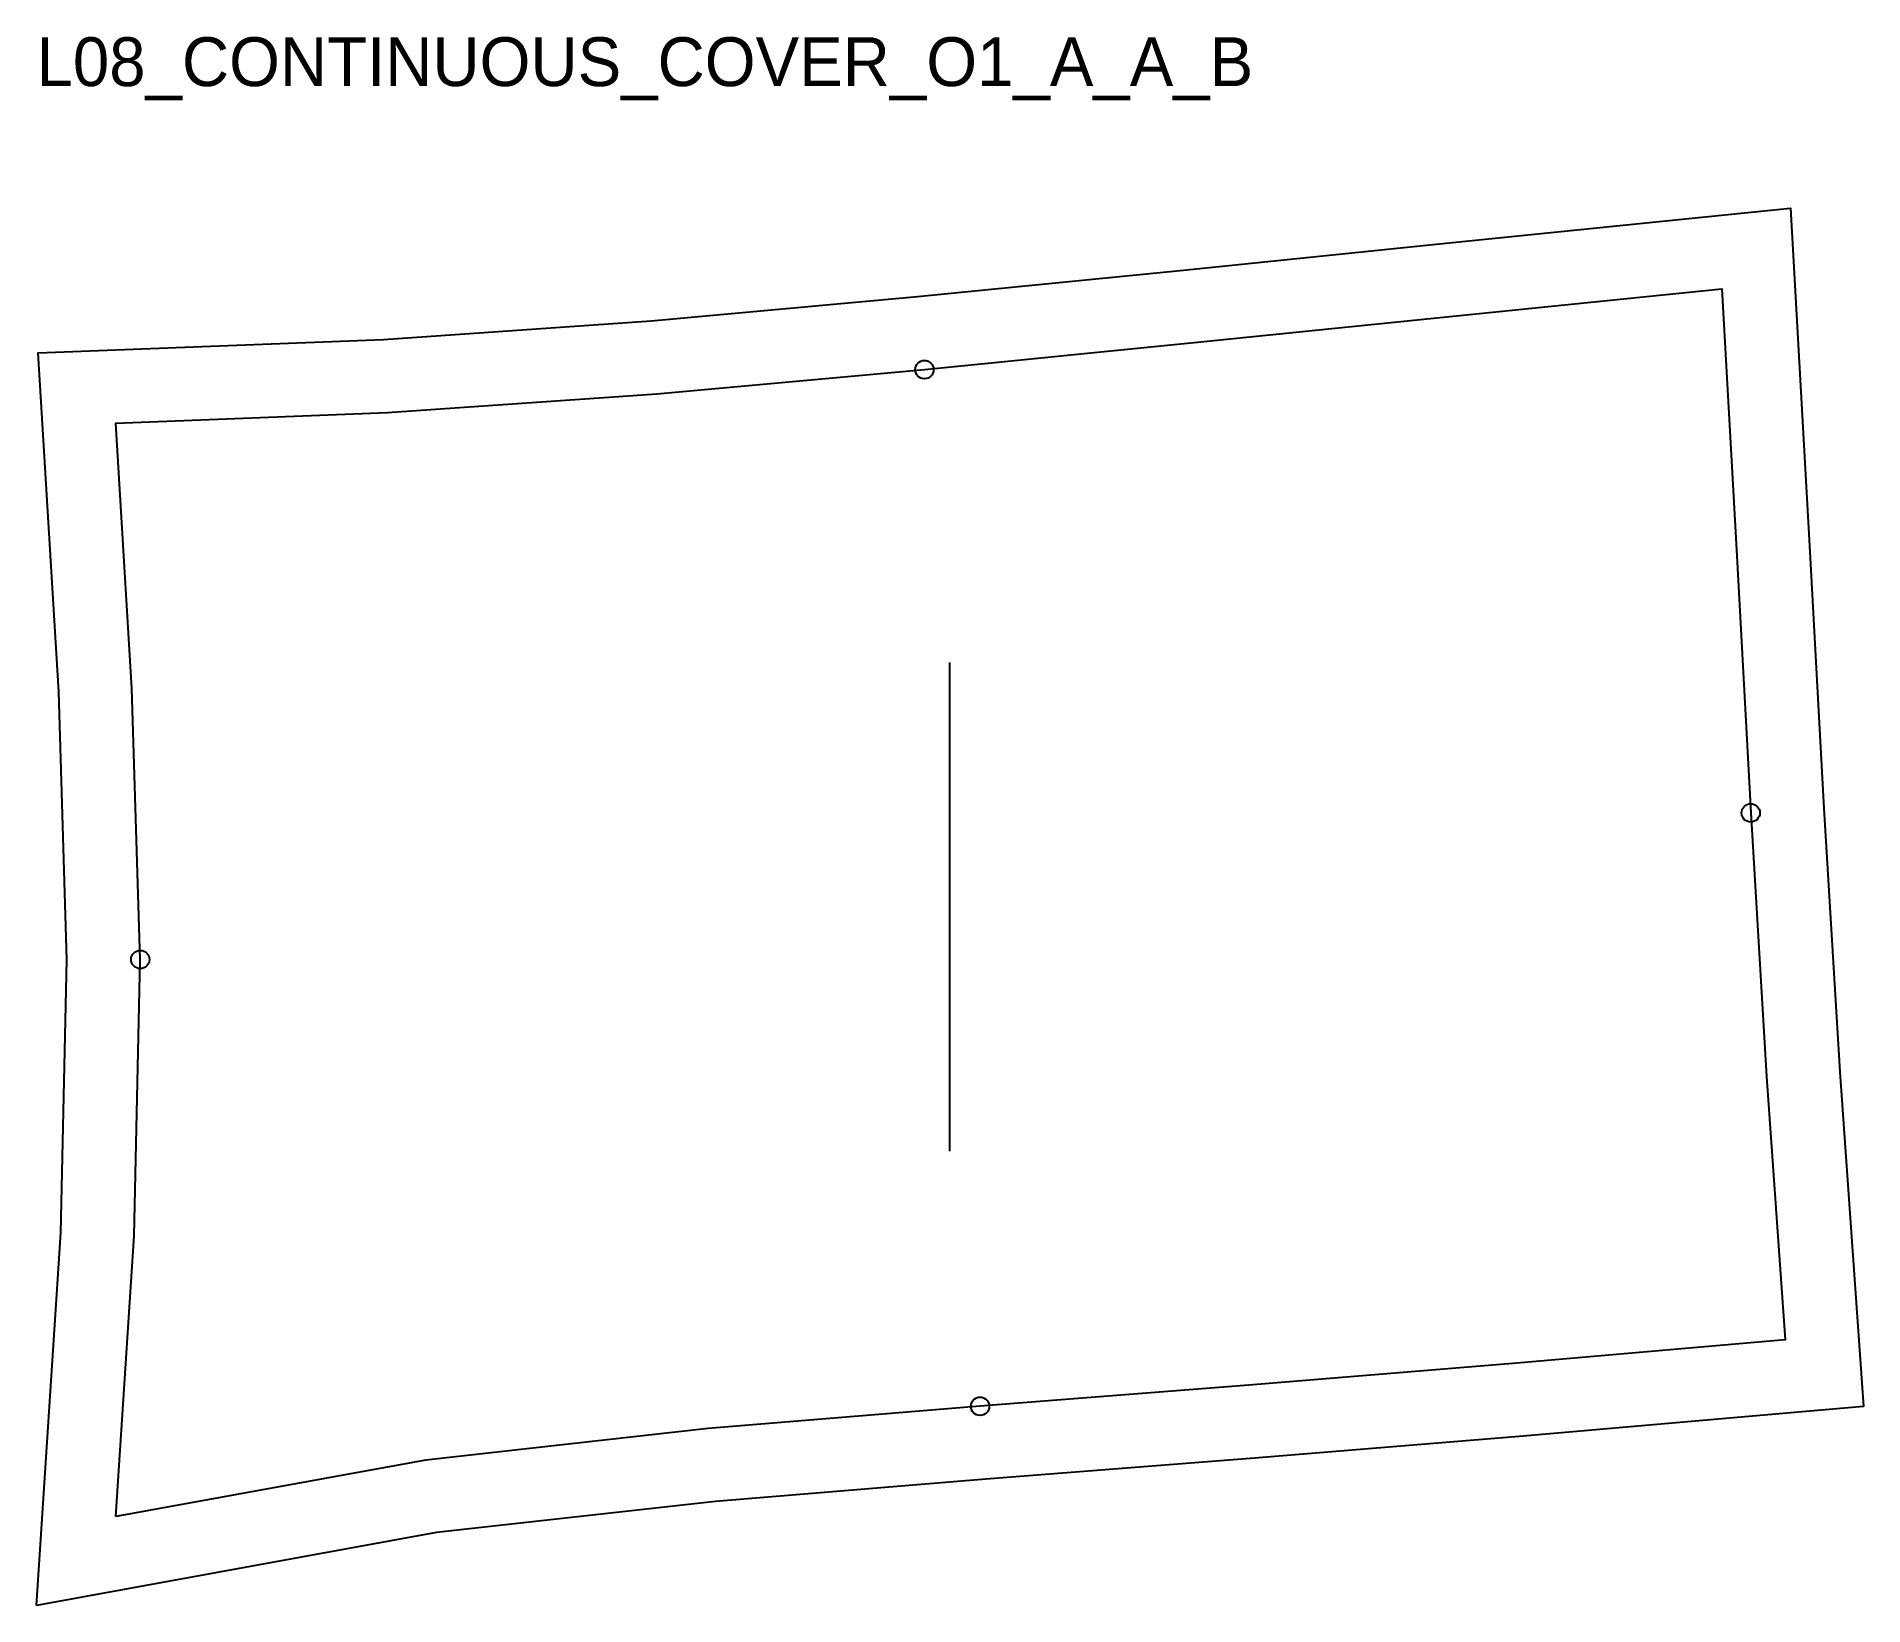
# Model space of a CAD drawing. Header units: millimetres. Extents: x -13 to 286, y -15 to 242.
import ezdxf

# ---------------------------------------------------------------- set-up
doc = ezdxf.new("R2010")
doc.units = ezdxf.units.MM
for name, color, linetype in [('CUT', 1, 'Continuous'), ('GRAIN', 3, 'Continuous'), ('ID', 7, 'Continuous'), ('NOTCH', 2, 'Continuous'), ('SEAM', 5, 'Continuous')]:
    doc.layers.add(name, color=color, linetype=linetype)

msp = doc.modelspace()

# ---------------------------------------------------------------- linework, layer by layer
at = {"layer": 'CUT'}
msp.add_lwpolyline([(-12.98, -14.56), (-8.98, 46.47), (-8.01, 91.15), (-9.35, 135.02), (-12.72, 190.53), (43.84, 192.73), (87.62, 195.78), (131.24, 199.73), (174.77, 204.08), (218.25, 208.54), (274.16, 214.2), (277.26, 158.92), (279.61, 115.9), (282.21, 72.8), (286.09, 18.02), (230.37, 13.17), (186.41, 9.54), (142.44, 6.09), (98.15, 2.46), (52.47, -2.63), (-12.98, -14.56)], close=True, dxfattribs=at)
at = {"layer": 'GRAIN'}
msp.add_line((136.55, 59.82), (136.55, 139.82), dxfattribs=at)
at = {"layer": 'NOTCH'}
for centre in [(132.37, 187.78), (267.63, 115.21), (4, 91.2), (141.48, 18.05)]:
    msp.add_circle(centre, 1.5, dxfattribs=at)
at = {"layer": 'SEAM'}
msp.add_lwpolyline([(0, 0), (3.01, 45.95), (4, 91.2), (2.64, 135.56), (0, 179.01), (44.49, 180.75), (88.58, 183.82), (132.37, 187.78), (175.98, 192.15), (219.47, 196.6), (262.88, 201), (265.28, 158.26), (267.63, 115.21), (270.24, 72.02), (273.29, 28.95), (229.35, 25.13), (185.45, 21.5), (141.48, 18.05), (96.99, 14.4), (50.73, 9.25)], close=True, dxfattribs=at)

# ---------------------------------------------------------------- texts
at = {"layer": 'ID'}
msp.add_text('L08_CONTINUOUS_COVER_O1_A_A_B', height=8, dxfattribs=at).set_placement((-12.98, 234.2))

doc.saveas('drawing.dxf')
